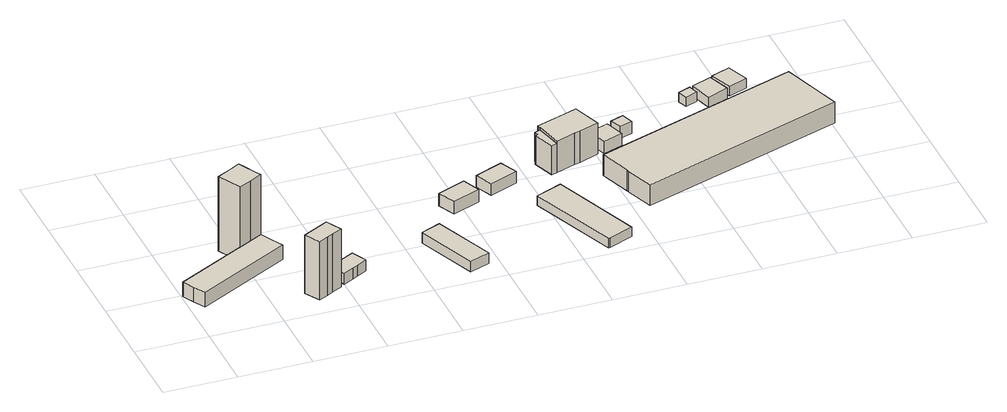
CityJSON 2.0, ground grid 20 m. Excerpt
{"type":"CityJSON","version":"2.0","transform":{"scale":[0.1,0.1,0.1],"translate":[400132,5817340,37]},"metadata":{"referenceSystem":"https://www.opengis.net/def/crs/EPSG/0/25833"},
"CityObjects":{
"building1":{"type":"Building","attributes":{"Gemeindeschluessel":"11000011","function":"31001_3260"},"address":[{"country":"Germany","locality":"Berlin","thoroughfareNumber":"125 (42)","thoroughfareName":"Am Tierpark"}],"children":["building1-1","building1-2"]},
"building1-1":{"type":"BuildingPart","attributes":{"BezugspunktDach":"2200","measuredHeight":23.89,"storeysAboveGround":1},"parents":["building1"],"geometry":[{"type":"MultiSurface","lod":"1","boundaries":[[[0,1,2,3,4,5,6,7]],[[8,9,10,11,12,13,14,15]],[[8,15,7,6]],[[9,8,6,5]],[[10,9,5,4]],[[11,10,4,3]],[[12,11,3,2]],[[16,17,2,1]],[[14,18,16,13,1,0]],[[15,14,0,7]],[[13,12,17,16]],[[13,16,18,14,19]]]}]},
"building1-2":{"type":"BuildingPart","attributes":{"BezugspunktDach":"2200","measuredHeight":4.66,"storeysAboveGround":1},"parents":["building1"],"geometry":[{"type":"MultiSurface","lod":"1","boundaries":[[[20,21,22,23,17,18,24]],[[14,12,25,26,27,28,29]],[[14,29,24,18]],[[25,12,17,23]],[[26,25,23,22]],[[27,26,22,21]],[[28,27,21,20]],[[29,28,20,24]],[[13,16,17,12]],[[14,18,16,13]]]}]},
"building2":{"type":"Building","attributes":{"Gemeindeschluessel":"11000011","BezugspunktDach":"2200","function":"31001_3260","measuredHeight":17.14,"storeysAboveGround":1},"address":[{"country":"Germany","locality":"Berlin","thoroughfareNumber":"125 (44)","thoroughfareName":"Am Tierpark"}],"geometry":[{"type":"Solid","lod":"1","boundaries":[[[[30,31,32,33,34,35]],[[36,37,38,39,40,41]],[[36,41,35,34]],[[37,36,34,33]],[[38,37,33,32]],[[39,38,32,31]],[[40,39,31,30]],[[41,40,30,35]]]]}]},
"building3":{"type":"Building","attributes":{"Gemeindeschluessel":"11000011","BezugspunktDach":"2200","function":"31001_3260","measuredHeight":3.17,"storeysAboveGround":1},"address":[{"country":"Germany","locality":"Berlin","thoroughfareNumber":"125 (43)","thoroughfareName":"Am Tierpark"}],"geometry":[{"type":"Solid","lod":"1","boundaries":[[[[42,43,44,45,46,47,48]],[[49,50,51,52,53,54,55]],[[49,55,48,47]],[[50,49,47,46]],[[51,50,46,45]],[[52,51,45,44]],[[53,52,44,43]],[[54,53,43,42]],[[55,54,42,48]]]]}]},
"building4":{"type":"Building","attributes":{"Gemeindeschluessel":"11000011","BezugspunktDach":"2200","function":"31001_3260","measuredHeight":3.19,"storeysAboveGround":1},"address":[{"country":"Germany","locality":"Berlin","thoroughfareNumber":"125 (40)","thoroughfareName":"Am Tierpark"}],"geometry":[{"type":"Solid","lod":"1","boundaries":[[[[56,57,58,59,60]],[[61,62,63,64,65]],[[61,65,60,59]],[[62,61,59,58]],[[63,62,58,57]],[[64,63,57,56]],[[65,64,56,60]]]]}]},
"building5":{"type":"Building","attributes":{"Gemeindeschluessel":"11000011","BezugspunktDach":"2200","function":"31001_3260","measuredHeight":3.94,"storeysAboveGround":1},"address":[{"country":"Germany","locality":"Berlin","thoroughfareNumber":"125 (36)","thoroughfareName":"Am Tierpark"}],"geometry":[{"type":"Solid","lod":"1","boundaries":[[[[66,67,68,69]],[[70,71,72,73]],[[70,73,69,68]],[[71,70,68,67]],[[72,71,67,66]],[[73,72,66,69]]]]}]},
"building6":{"type":"Building","attributes":{"Gemeindeschluessel":"11000011","BezugspunktDach":"2200","function":"31001_3260","measuredHeight":3.42,"storeysAboveGround":1},"address":[{"country":"Germany","locality":"Berlin","thoroughfareNumber":"125 (35)","thoroughfareName":"Am Tierpark"}],"geometry":[{"type":"Solid","lod":"1","boundaries":[[[[74,75,76,77]],[[78,79,80,81]],[[78,81,77,76]],[[79,78,76,75]],[[80,79,75,74]],[[81,80,74,77]]]]}]},
"building7":{"type":"Building","attributes":{"Gemeindeschluessel":"11000011","BezugspunktDach":"2200","function":"31001_3260","measuredHeight":2.82,"storeysAboveGround":1},"address":[{"country":"Germany","locality":"Berlin","thoroughfareNumber":"125 (37)","thoroughfareName":"Am Tierpark"}],"geometry":[{"type":"Solid","lod":"1","boundaries":[[[[82,83,84,85,86]],[[87,88,89,90,91]],[[87,91,86,85]],[[88,87,85,84]],[[89,88,84,83]],[[90,89,83,82]],[[91,90,82,86]]]]}]},
"building8":{"type":"Building","attributes":{"Gemeindeschluessel":"11000011","function":"31001_3260"},"address":[{"country":"Germany","locality":"Berlin","thoroughfareNumber":"125 (34)","thoroughfareName":"Am Tierpark"}],"children":["building8-1","building8-2"]},
"building8-1":{"type":"BuildingPart","attributes":{"BezugspunktDach":"2200","measuredHeight":9.96,"storeysAboveGround":2},"parents":["building8"],"geometry":[{"type":"MultiSurface","lod":"1","boundaries":[[[92,93,94,95,96,97,98,99,100]],[[101,102,103,104,105,106,107,108,109]],[[101,109,100,99]],[[102,101,99,98]],[[103,102,98,97]],[[104,103,97,96]],[[105,104,96,95]],[[106,105,95,94]],[[107,106,94,93]],[[110,111,93,92]],[[109,108,92,100]],[[108,107,111,110]]]}]},
"building8-2":{"type":"BuildingPart","attributes":{"BezugspunktDach":"2200","measuredHeight":8.46,"storeysAboveGround":2},"parents":["building8"],"geometry":[{"type":"Solid","lod":"1","boundaries":[[[[112,111,110,113,114,115]],[[116,117,108,107,118,119]],[[116,119,115,114]],[[117,116,114,113]],[[108,117,113,110]],[[118,107,111,112]],[[119,118,112,115]],[[108,110,111,107]]]]}]},
"building9":{"type":"Building","attributes":{"Gemeindeschluessel":"11000011","BezugspunktDach":"2200","function":"31001_3260","measuredHeight":3.53,"storeysAboveGround":1},"address":[{"country":"Germany","locality":"Berlin","thoroughfareNumber":"125 (33)","thoroughfareName":"Am Tierpark"}],"geometry":[{"type":"Solid","lod":"1","boundaries":[[[[120,121,122,123,124]],[[125,126,127,128,129]],[[125,129,124,123]],[[126,125,123,122]],[[127,126,122,121]],[[128,127,121,120]],[[129,128,120,124]]]]}]},
"building10":{"type":"Building","attributes":{"Gemeindeschluessel":"11000011","BezugspunktDach":"2200","function":"31001_3260","measuredHeight":4.09,"storeysAboveGround":1},"address":[{"country":"Germany","locality":"Berlin","thoroughfareNumber":"125 (32)","thoroughfareName":"Am Tierpark"}],"geometry":[{"type":"Solid","lod":"1","boundaries":[[[[130,131,132,133]],[[134,135,136,137]],[[134,137,133,132]],[[135,134,132,131]],[[136,135,131,130]],[[137,136,130,133]]]]}]},
"building11":{"type":"Building","attributes":{"Gemeindeschluessel":"11000011","BezugspunktDach":"2200","function":"51009_1610","measuredHeight":7.28,"storeysAboveGround":0},"address":[{"country":"Germany","locality":"Berlin"}],"geometry":[{"type":"Solid","lod":"1","boundaries":[[[[138,139,140,141,142,143,144,145]],[[146,147,148,149,150,151,152,153]],[[146,153,145,144]],[[147,146,144,143]],[[148,147,143,142]],[[149,148,142,141]],[[150,149,141,140]],[[151,150,140,139]],[[152,151,139,138]],[[153,152,138,145]]]]}]},
"building12":{"type":"Building","attributes":{"Gemeindeschluessel":"11000011","BezugspunktDach":"2200","function":"31001_3260","measuredHeight":3.05,"storeysAboveGround":1},"address":[{"country":"Germany","locality":"Berlin","thoroughfareNumber":"125 (31)","thoroughfareName":"Am Tierpark"}],"geometry":[{"type":"Solid","lod":"1","boundaries":[[[[154,155,156,157,158]],[[159,160,161,162,163]],[[159,163,158,157]],[[160,159,157,156]],[[161,160,156,155]],[[162,161,155,154]],[[163,162,154,158]]]]}]},
"building13":{"type":"Building","attributes":{"Gemeindeschluessel":"11000011","BezugspunktDach":"2200","function":"31001_3260","measuredHeight":3.31,"storeysAboveGround":1},"address":[{"country":"Germany","locality":"Berlin","thoroughfareNumber":"125 (30)","thoroughfareName":"Am Tierpark"}],"geometry":[{"type":"Solid","lod":"1","boundaries":[[[[164,165,166,167]],[[168,169,170,171]],[[168,171,167,166]],[[169,168,166,165]],[[170,169,165,164]],[[171,170,164,167]]]]}]},
"building14":{"type":"Building","attributes":{"Gemeindeschluessel":"11000011","BezugspunktDach":"2200","function":"31001_3260","measuredHeight":2.81,"storeysAboveGround":1},"address":[{"country":"Germany","locality":"Berlin","thoroughfareNumber":"125 (29)","thoroughfareName":"Am Tierpark"}],"geometry":[{"type":"Solid","lod":"1","boundaries":[[[[172,173,174,175]],[[176,177,178,179]],[[176,179,175,174]],[[177,176,174,173]],[[178,177,173,172]],[[179,178,172,175]]]]}]}
},
"vertices":[
[196,294,222],[230,312,222],[264,330,222],[255,347,222],[238,379,222],[230,396,222],[196,377,222],[162,359,222],[196,377,2],[230,396,2],[238,379,2],[255,347,2],[264,330,2],[230,312,2],[196,294,2],[162,359,2],[230,312,45],[264,330,45],[196,294,45],[205,299,2],
[21,161,45],[39,128,45],[298,265,45],[281,297,45],[4,193,45],[281,297,2],[298,265,2],[39,128,2],[21,161,2],[4,193,2],
[318,59,173],[344,72,173],[361,81,173],[389,95,173],[366,139,173],[294,101,173],[366,139,1],[389,95,1],[361,81,1],[344,72,1],[318,59,1],[294,101,1],
[400,102,35],[429,117,35],[444,125,35],[472,141,35],[464,158,35],[452,183,35],[379,144,35],[452,183,3],[464,158,3],[472,141,3],[444,125,3],[429,117,3],[400,102,3],[379,144,3],
[716,45,33],[771,66,33],[704,235,33],[677,224,33],[650,213,33],[677,224,1],[704,235,1],[771,66,1],[716,45,1],[650,213,1],
[770,304,42],[847,334,42],[826,384,42],[748,353,42],[826,384,5],[847,334,5],[770,304,5],[748,353,5],
[887,350,40],[965,382,40],[943,431,40],[865,399,40],[943,431,6],[965,382,6],[887,350,6],[865,399,6],
[1069,7,42],[1074,8,42],[1141,36,42],[1046,285,42],[973,255,42],[1046,285,14],[1141,36,14],[1074,8,14],[1069,7,14],[973,255,14],
[1058,458,103],[1075,384,103],[1130,403,103],[1145,407,103],[1200,426,103],[1172,507,103],[1121,490,103],[1107,485,103],[1056,468,103],[1107,485,11],[1121,490,11],[1172,507,11],[1200,426,11],[1145,407,11],[1130,403,11],[1075,384,11],[1058,458,11],[1056,468,11],[1058,458,96],[1075,384,96],
[1059,378,96],[1042,452,96],[1045,441,96],[1038,438,96],[1045,441,11],[1042,452,11],[1059,378,11],[1038,438,11],
[1216,425,46],[1271,444,46],[1261,472,46],[1252,498,46],[1197,479,46],[1252,498,10],[1261,472,10],[1271,444,10],[1216,425,10],[1197,479,10],
[1280,480,42],[1315,492,42],[1304,525,42],[1267,512,42],[1304,525,7],[1315,492,7],[1280,480,7],[1267,512,7],
[1207,241,74],[1209,233,74],[1236,156,74],[1802,349,74],[1774,435,74],[1771,443,74],[1745,521,74],[1177,327,74],[1745,521,12],[1771,443,12],[1774,435,12],[1802,349,12],[1236,156,12],[1209,233,12],[1207,241,12],[1177,327,12],
[1483,551,40],[1516,564,40],[1512,577,40],[1508,591,40],[1474,578,40],[1508,591,12],[1512,577,12],[1516,564,12],[1483,551,12],[1474,578,12],
[1534,526,43],[1592,549,43],[1570,611,43],[1515,590,43],[1570,611,13],[1592,549,13],[1534,526,13],[1515,590,13],
[1602,559,40],[1654,579,40],[1631,640,40],[1577,620,40],[1631,640,12],[1654,579,12],[1602,559,12],[1577,620,12]
]}
